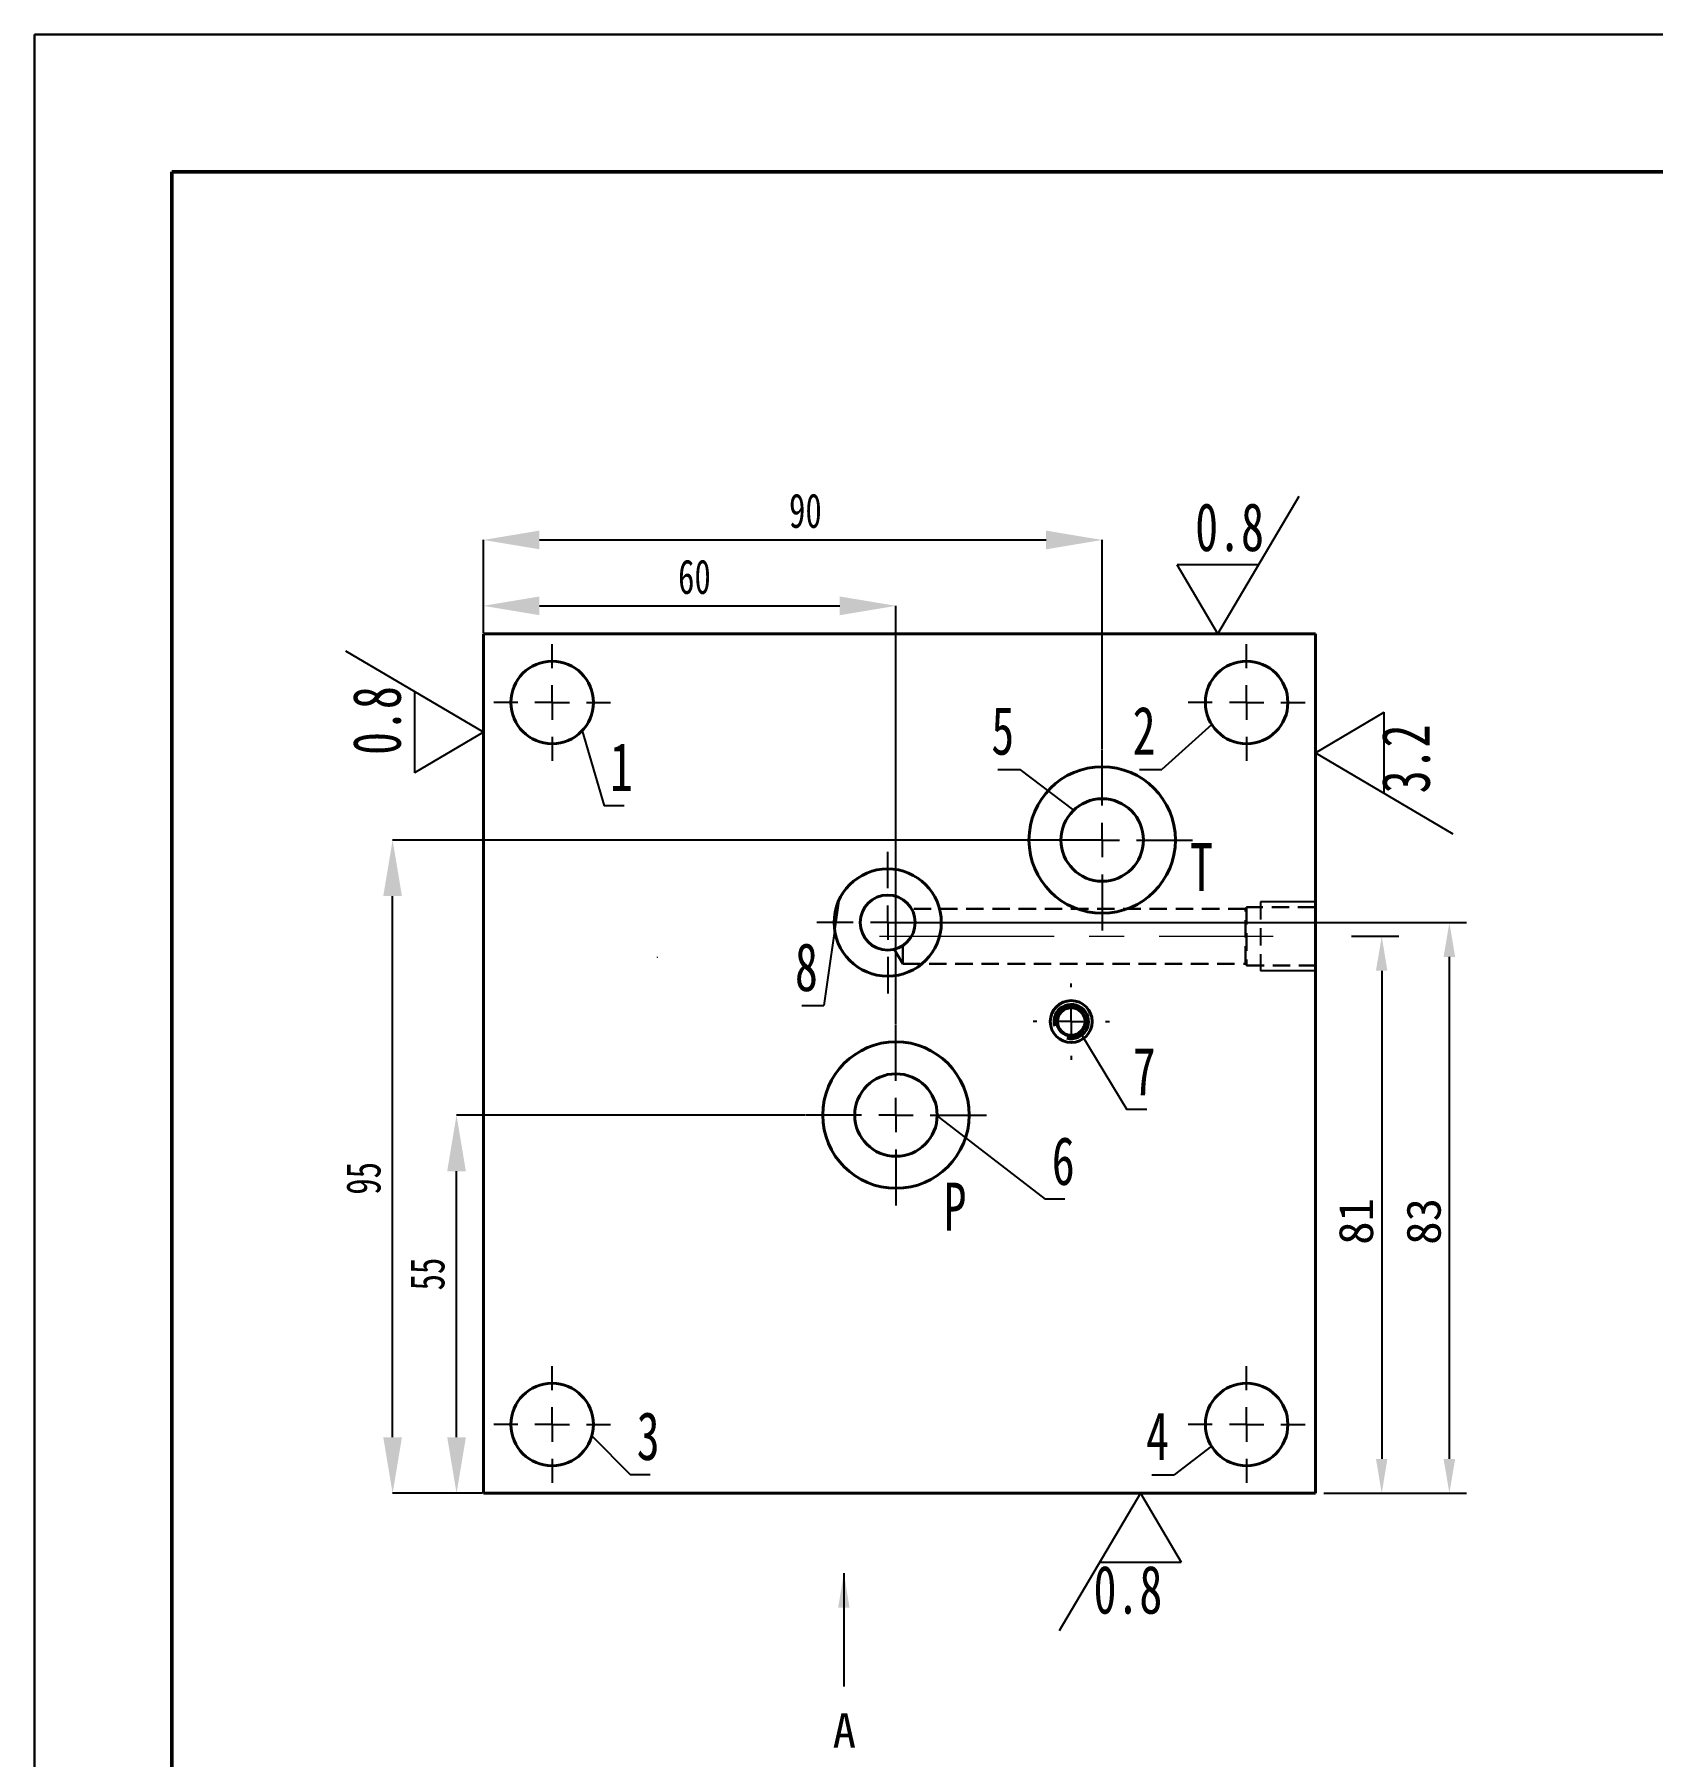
# Model space of a CAD drawing. Header units: millimetres. Extents: x 786 to 1206, y 249 to 546.
# Drawn here: x 785.8 to 903.5, y 420.7 to 545.9 of the extents above; entities that cross this region are included whole.
import ezdxf

# ---------------------------------------------------------------- set-up
doc = ezdxf.new("R2010")
doc.units = ezdxf.units.MM
doc.linetypes.add('CENTERX2', pattern=[20.32, 12.7, -2.54, 2.54, -2.54])
doc.linetypes.add('HIDDEN', pattern=[1.905, 1.27, -0.635])
doc.layers.add('10', color=7, linetype='Continuous')
doc.layers.add('总内框线', color=7, linetype='Continuous', lineweight=50)
doc.layers.add('总外框线', color=7, linetype='Continuous', lineweight=30)
doc.styles.add('SLDTEXTSTYLE0', font='TXT', dxfattribs={"width": 0.7})
doc.dimstyles.new('ISO-25', dxfattribs={"dimtxt": 2.5, "dimasz": 2.5, "dimexe": 1.25, "dimexo": 0.625, "dimtad": 1, "dimtxsty": 'Standard', "dimcen": 2.5, "dimadec": 0, "dimazin": 0, "dimtfac": 1, "dimtmove": 0, "dimatfit": 3, "dimfxl": 1, "dimarcsym": 0})
doc.dimstyles.new('SLDDIMSTYLE0', dxfattribs={"dimtxt": 3.5, "dimasz": 4.08, "dimexe": 0, "dimexo": 0.0625, "dimgap": 0.875, "dimtad": 2, "dimlfac": 2, "dimrnd": 1e-09, "dimzin": 12, "dimdsep": 46, "dimtxsty": 'SLDTEXTSTYLE0', "dimsah": 1, "dimcen": 0.09, "dimadec": 0, "dimazin": 3, "dimtfac": 1, "dimtofl": 0, "dimtmove": 0, "dimatfit": 3, "dimfxl": 1, "dimfrac": 2, "dimtolj": 1, "dimtzin": 12, "dimarcsym": 0})
doc.dimstyles.new('SLDDIMSTYLE1', dxfattribs={"dimtxt": 0.18, "dimasz": 4.08, "dimexe": 0, "dimexo": 0.0625, "dimgap": 0, "dimtad": 0, "dimtih": 1, "dimtoh": 1, "dimdec": 0, "dimrnd": 1e-09, "dimzin": 0, "dimdsep": 46, "dimtxsty": 'Standard', "dimblk1": 'NONE', "dimblk2": 'NONE', "dimsah": 1, "dimcen": 0.09, "dimadec": 0, "dimazin": 0, "dimtfac": 4.08, "dimtdec": 0, "dimtofl": 0, "dimtmove": 0, "dimatfit": 3, "dimldrblk": 'NONE', "dimfxl": 1, "dimfrac": 2, "dimtolj": 1, "dimtzin": 0, "dimarcsym": 0})

# ---------------------------------------------------------------- blocks, each defined once
blk = doc.blocks.new('*D132')
at = {"layer": '10', "color": 0, "lineweight": -2, "transparency": 16777216}
for p, q in [((841.86, 467.33), (816.54, 467.33)), ((816.54, 443.91), (816.54, 463.25)), ((818.43, 439.83), (816.54, 439.83))]:
    blk.add_line(p, q, dxfattribs=at)
at = {"layer": '10', "color": 0, "transparency": 16777216}
for points in [[(815.86, 463.25), (817.22, 463.25), (816.54, 467.33)], [(815.86, 443.91), (817.22, 443.91), (816.54, 439.83)]]:
    blk.add_solid(points, dxfattribs=at)
at = {"layer": 'Defpoints', "color": 0, "transparency": 16777216}
for p in [(816.54, 467.33), (841.92, 467.33), (818.49, 439.83)]:
    blk.add_point(p, dxfattribs=at)
at = {"layer": '10', "color": 0, "transparency": 16777216, "insert": (813.16, 455.77), "char_height": 3.5, "attachment_point": 2, "rotation": 90, "style": 'SLDTEXTSTYLE0'}
blk.add_mtext('\\A1;{\\H0.71429x;55}', dxfattribs=at)
blk = doc.blocks.new('*D133')
at = {"layer": '10', "color": 0, "lineweight": -2, "transparency": 16777216}
for p, q in [((863.43, 487.33), (811.89, 487.33)), ((811.89, 443.91), (811.89, 483.25)), ((818.43, 439.83), (811.89, 439.83))]:
    blk.add_line(p, q, dxfattribs=at)
at = {"layer": '10', "color": 0, "transparency": 16777216}
for points in [[(811.21, 483.25), (812.57, 483.25), (811.89, 487.33)], [(811.21, 443.91), (812.57, 443.91), (811.89, 439.83)]]:
    blk.add_solid(points, dxfattribs=at)
at = {"layer": 'Defpoints', "color": 0, "transparency": 16777216}
for p in [(811.89, 487.33), (863.49, 487.33), (818.49, 439.83)]:
    blk.add_point(p, dxfattribs=at)
at = {"layer": '10', "color": 0, "transparency": 16777216, "insert": (808.51, 462.73), "char_height": 3.5, "attachment_point": 2, "rotation": 90, "style": 'SLDTEXTSTYLE0'}
blk.add_mtext('\\A1;{\\H0.71429x;95}', dxfattribs=at)
blk = doc.blocks.new('*D134')
at = {"layer": '10', "color": 0, "lineweight": -2, "transparency": 16777216}
for p, q in [((818.49, 502.39), (818.49, 504.36)), ((822.57, 504.36), (844.41, 504.36)), ((848.49, 473.97), (848.49, 504.36))]:
    blk.add_line(p, q, dxfattribs=at)
at = {"layer": '10', "color": 0, "transparency": 16777216}
for points in [[(822.57, 505.04), (822.57, 503.68), (818.49, 504.36)], [(844.41, 505.04), (844.41, 503.68), (848.49, 504.36)]]:
    blk.add_solid(points, dxfattribs=at)
at = {"layer": 'Defpoints', "color": 0, "transparency": 16777216}
for p in [(848.49, 504.36), (818.49, 502.33), (848.49, 473.91)]:
    blk.add_point(p, dxfattribs=at)
at = {"layer": '10', "color": 0, "transparency": 16777216, "insert": (833.84, 507.73), "char_height": 3.5, "attachment_point": 2, "style": 'SLDTEXTSTYLE0'}
blk.add_mtext('\\A1;{\\H0.71429x;60}', dxfattribs=at)
blk = doc.blocks.new('*D135')
at = {"layer": '10', "color": 0, "lineweight": -2, "transparency": 16777216}
for p, q in [((818.49, 502.39), (818.49, 509.15)), ((822.57, 509.15), (859.41, 509.15)), ((863.49, 493.97), (863.49, 509.15))]:
    blk.add_line(p, q, dxfattribs=at)
at = {"layer": '10', "color": 0, "transparency": 16777216}
for points in [[(822.57, 509.83), (822.57, 508.47), (818.49, 509.15)], [(859.41, 509.83), (859.41, 508.47), (863.49, 509.15)]]:
    blk.add_solid(points, dxfattribs=at)
at = {"layer": 'Defpoints', "color": 0, "transparency": 16777216}
for p in [(863.49, 509.15), (818.49, 502.33), (863.49, 493.91)]:
    blk.add_point(p, dxfattribs=at)
at = {"layer": '10', "color": 0, "transparency": 16777216, "insert": (841.91, 512.53), "char_height": 3.5, "attachment_point": 2, "style": 'SLDTEXTSTYLE0'}
blk.add_mtext('\\A1;{\\H0.71429x;90}', dxfattribs=at)
blk = doc.blocks.new('*D136')
at = {"color": 0, "lineweight": -2, "transparency": 16777216}
for p, q in [((848.52, 481.33), (889.99, 481.33)), ((888.74, 442.33), (888.74, 478.83)), ((879.62, 439.83), (889.99, 439.83))]:
    blk.add_line(p, q, dxfattribs=at)
at = {"color": 0, "transparency": 16777216}
for points in [[(888.32, 478.83), (889.16, 478.83), (888.74, 481.33)], [(888.32, 442.33), (889.16, 442.33), (888.74, 439.83)]]:
    blk.add_solid(points, dxfattribs=at)
at = {"layer": 'Defpoints', "color": 0, "transparency": 16777216}
for p in [(847.89, 481.33), (888.74, 481.33), (878.99, 439.83)]:
    blk.add_point(p, dxfattribs=at)
at = {"color": 0, "transparency": 16777216, "insert": (885.61, 459.6), "char_height": 2.5, "attachment_point": 2, "rotation": 90}
blk.add_mtext('83', dxfattribs=at)
blk = doc.blocks.new('*D137')
at = {"color": 0, "lineweight": -2, "transparency": 16777216}
for p, q in [((881.62, 480.33), (885.07, 480.33)), ((883.82, 477.83), (883.82, 442.33)), ((879.62, 439.83), (885.07, 439.83))]:
    blk.add_line(p, q, dxfattribs=at)
at = {"color": 0, "transparency": 16777216}
for points in [[(883.4, 477.83), (884.23, 477.83), (883.82, 480.33)], [(883.4, 442.33), (884.23, 442.33), (883.82, 439.83)]]:
    blk.add_solid(points, dxfattribs=at)
at = {"layer": 'Defpoints', "color": 0, "transparency": 16777216}
for p in [(880.99, 480.33), (878.99, 439.83), (883.82, 439.83)]:
    blk.add_point(p, dxfattribs=at)
at = {"color": 0, "transparency": 16777216, "insert": (880.69, 459.6), "char_height": 2.5, "width": 2.9232, "attachment_point": 2, "rotation": 90}
blk.add_mtext('81', dxfattribs=at)
blk = doc.blocks.new('SW_NOTE_0')
at = {"layer": '10', "color": 0}
blk.add_line((1.45, 0), (0, 0), dxfattribs=at)
at = {"layer": '10', "color": 0, "insert": (0.43, 4.59), "char_height": 3.5, "attachment_point": 1, "style": 'SLDTEXTSTYLE0'}
blk.add_mtext('1', dxfattribs=at)
blk = doc.blocks.new('_NONE')
blk = doc.blocks.new('SW_NOTE_1')
at = {"layer": '10', "color": 0}
blk.add_line((-1.62, 0), (0, 0), dxfattribs=at)
at = {"layer": '10', "color": 0, "insert": (-2.11, 4.57), "char_height": 3.5, "attachment_point": 1, "style": 'SLDTEXTSTYLE0'}
blk.add_mtext('2', dxfattribs=at)
blk = doc.blocks.new('SW_NOTE_2')
at = {"layer": '10', "color": 0}
blk.add_line((1.45, 0), (0, 0), dxfattribs=at)
at = {"layer": '10', "color": 0, "insert": (0.46, 4.57), "char_height": 3.5, "attachment_point": 1, "style": 'SLDTEXTSTYLE0'}
blk.add_mtext('3', dxfattribs=at)
blk = doc.blocks.new('SW_NOTE_3')
at = {"layer": '10', "color": 0}
blk.add_line((-1.62, 0), (0, 0), dxfattribs=at)
at = {"layer": '10', "color": 0, "insert": (-2.05, 4.57), "char_height": 3.5, "attachment_point": 1, "style": 'SLDTEXTSTYLE0'}
blk.add_mtext('4', dxfattribs=at)
blk = doc.blocks.new('SW_NOTE_4')
at = {"layer": '10', "color": 0}
blk.add_line((-1.62, 0), (0, 0), dxfattribs=at)
at = {"layer": '10', "color": 0, "insert": (-2.1, 4.57), "char_height": 3.5, "attachment_point": 1, "style": 'SLDTEXTSTYLE0'}
blk.add_mtext('5', dxfattribs=at)
blk = doc.blocks.new('SW_NOTE_5')
at = {"layer": '10', "color": 0}
blk.add_line((1.45, 0), (0, 0), dxfattribs=at)
at = {"layer": '10', "color": 0, "insert": (0.43, 4.53), "char_height": 3.5, "attachment_point": 1, "style": 'SLDTEXTSTYLE0'}
blk.add_mtext('7', dxfattribs=at)
blk = doc.blocks.new('SW_NOTE_6')
at = {"layer": '10', "color": 0}
blk.add_line((-1.61, 0), (0, 0), dxfattribs=at)
at = {"layer": '10', "color": 0, "insert": (-2.1, 4.56), "char_height": 3.5, "attachment_point": 1, "style": 'SLDTEXTSTYLE0'}
blk.add_mtext('8', dxfattribs=at)
blk = doc.blocks.new('SW_CENTERMARKSYMBOL_0')
at = {"layer": '10', "color": 0}
for p, q in [((0, 2.5), (0, 4.25)), ((-2.5, 0), (-4.25, 0)), ((0, 0), (-1.25, 0)), ((0, 0), (0, 1.25)), ((0, 0), (0, -1.25)), ((0, 0), (1.25, 0)), ((2.5, 0), (4.25, 0)), ((0, -2.5), (0, -4.25))]:
    blk.add_line(p, q, dxfattribs=at)
blk = doc.blocks.new('SW_CENTERMARKSYMBOL_1')
at = {"layer": '10', "color": 0}
for p, q in [((0, 2.5), (0, 4.25)), ((-2.5, 0), (-4.25, 0)), ((0, 0), (-1.25, 0)), ((0, 0), (0, 1.25)), ((0, 0), (0, -1.25)), ((0, 0), (1.25, 0)), ((2.5, 0), (4.25, 0)), ((0, -2.5), (0, -4.25))]:
    blk.add_line(p, q, dxfattribs=at)
blk = doc.blocks.new('SW_CENTERMARKSYMBOL_2')
at = {"layer": '10', "color": 0}
for p, q in [((0, 2.5), (0, 4.25)), ((-2.5, 0), (-4.25, 0)), ((0, 0), (-1.25, 0)), ((0, 0), (0, 1.25)), ((0, 0), (0, -1.25)), ((0, 0), (1.25, 0)), ((2.5, 0), (4.25, 0)), ((0, -2.5), (0, -4.25))]:
    blk.add_line(p, q, dxfattribs=at)
blk = doc.blocks.new('SW_CENTERMARKSYMBOL_3')
at = {"layer": '10', "color": 0}
for p, q in [((0, 2.5), (0, 4.25)), ((-2.5, 0), (-4.25, 0)), ((0, 0), (-1.25, 0)), ((0, 0), (0, 1.25)), ((0, 0), (0, -1.25)), ((0, 0), (1.25, 0)), ((2.5, 0), (4.25, 0)), ((0, -2.5), (0, -4.25))]:
    blk.add_line(p, q, dxfattribs=at)
blk = doc.blocks.new('SW_CENTERMARKSYMBOL_4')
at = {"layer": '10', "color": 0}
for p, q in [((0, 2.5), (0, 6.575)), ((-2.5, 0), (-6.575, 0)), ((0, 0), (-1.25, 0)), ((0, 0), (0, 1.25)), ((0, 0), (0, -1.25)), ((0, 0), (1.25, 0)), ((2.5, 0), (6.575, 0)), ((0, -2.5), (0, -6.575))]:
    blk.add_line(p, q, dxfattribs=at)
blk = doc.blocks.new('SW_CENTERMARKSYMBOL_5')
at = {"layer": '10', "color": 0}
for p, q in [((0, 2.5), (0, 6.575)), ((-2.5, 0), (-6.575, 0)), ((0, 0), (-1.25, 0)), ((0, 0), (0, 1.25)), ((0, 0), (0, -1.25)), ((0, 0), (1.25, 0)), ((2.5, 0), (6.575, 0)), ((0, -2.5), (0, -6.575))]:
    blk.add_line(p, q, dxfattribs=at)
blk = doc.blocks.new('SW_CENTERMARKSYMBOL_6')
at = {"layer": '10', "color": 0}
for p, q in [((0, 2.5), (0, 5.15)), ((-2.5, 0), (-5.15, 0)), ((0, 0), (-1.25, 0)), ((0, 0), (0, 1.25)), ((0, 0), (0, -1.25)), ((0, 0), (1.25, 0)), ((2.5, 0), (5.15, 0)), ((0, -2.5), (0, -5.15))]:
    blk.add_line(p, q, dxfattribs=at)
blk = doc.blocks.new('SW_CENTERMARKSYMBOL_7')
at = {"layer": '10', "color": 0}
for p, q in [((0, 2.5), (0, 2.775)), ((-2.5, 0), (-2.775, 0)), ((0, 0), (-1.25, 0)), ((0, 0), (0, 1.25)), ((0, 0), (0, -1.25)), ((0, 0), (1.25, 0)), ((2.5, 0), (2.775, 0)), ((0, -2.5), (0, -2.775))]:
    blk.add_line(p, q, dxfattribs=at)
blk = doc.blocks.new('SW_SFSYMBOL_2')
at = {"layer": '10', "color": 0}
for p, q in [((5, 1.65), (-5, 7.55)), ((0, 4.6), (0, -1.3)), ((5, 1.65), (0, -1.3))]:
    blk.add_line(p, q, dxfattribs=at)
at = {"layer": '10', "color": 0, "insert": (-4.51, 0), "char_height": 3.5, "attachment_point": 1, "rotation": 90, "style": 'SLDTEXTSTYLE0'}
blk.add_mtext('0.8', dxfattribs=at)
blk = doc.blocks.new('SW_SFSYMBOL_3')
at = {"layer": '10', "color": 0}
for p, q in [((1.65, -5), (7.55, 5)), ((1.65, -5), (-1.3, 0)), ((4.6, 0), (-1.3, 0))]:
    blk.add_line(p, q, dxfattribs=at)
at = {"layer": '10', "color": 0, "insert": (0, 4.51), "char_height": 3.5, "attachment_point": 1, "style": 'SLDTEXTSTYLE0'}
blk.add_mtext('0.8', dxfattribs=at)
blk = doc.blocks.new('SW_SFSYMBOL_4')
at = {"layer": '10', "color": 0}
for p, q in [((3.41, 9.76), (-2.49, -0.24)), ((3.41, 9.76), (6.36, 4.76)), ((0.46, 4.76), (6.36, 4.76))]:
    blk.add_line(p, q, dxfattribs=at)
at = {"layer": '10', "color": 0, "insert": (0, 4.51), "char_height": 3.5, "attachment_point": 1, "style": 'SLDTEXTSTYLE0'}
blk.add_mtext('0.8', dxfattribs=at)
blk = doc.blocks.new('SW_SFSYMBOL_5')
at = {"layer": '10', "color": 0}
for p, q in [((-9.33, 2.95), (-4.33, 5.9)), ((-4.33, 0), (-4.33, 5.9)), ((-9.33, 2.95), (0.67, -2.95))]:
    blk.add_line(p, q, dxfattribs=at)
at = {"layer": '10', "color": 0, "insert": (-4.51, 0), "char_height": 3.5, "attachment_point": 1, "rotation": 90, "style": 'SLDTEXTSTYLE0'}
blk.add_mtext('3.2', dxfattribs=at)
blk = doc.blocks.new('SW_NOTE_16')
at = {"layer": '10', "color": 0}
blk.add_line((1.45, 0), (0, 0), dxfattribs=at)
at = {"layer": '10', "color": 0, "insert": (0.49, 4.54), "char_height": 3.5, "attachment_point": 1, "style": 'SLDTEXTSTYLE0'}
blk.add_mtext('6', dxfattribs=at)

msp = doc.modelspace()

# ---------------------------------------------------------------- linework, layer by layer
at = {"color": 7, "linetype": 'Continuous', "lineweight": 40}
for p, q in [((818.4936, 502.3315), (818.4936, 439.8315)), ((878.9936, 502.3315), (818.4936, 502.3315)), ((878.9936, 502.3315), (878.9936, 439.8315)), ((878.9936, 439.8315), (818.4936, 439.8315))]:
    msp.add_line(p, q, dxfattribs=at)
at = {"color": 7, "linetype": 'HIDDEN', "lineweight": 18}
for p, q in [((860.4936, 487.3315), (857.4936, 487.3315)), ((873.9936, 482.4565), (873.9185, 482.3315)), ((873.9185, 478.3315), (873.9936, 478.2065)), ((851.7936, 467.3315), (851.4936, 467.3315))]:
    msp.add_line(p, q, dxfattribs=at)
at = {"color": 7, "linetype": 'HIDDEN', "lineweight": 30}
for p, q in [((873.9185, 482.3315), (849.6262, 482.3315)), ((873.9185, 478.3315), (873.9185, 482.3315)), ((873.9936, 482.4565), (873.9936, 478.2065)), ((878.9936, 482.4565), (873.9936, 482.4565)), ((848.9936, 479.6611), (848.9936, 478.3315)), ((848.3602, 479.3857), (848.9936, 478.3315)), ((848.9936, 478.3315), (873.9185, 478.3315)), ((873.9936, 478.2065), (878.9936, 478.2065))]:
    msp.add_line(p, q, dxfattribs=at)
at = {"color": 7, "linetype": 'Continuous'}
for p, q in [((878.9936, 482.8315), (874.9936, 482.8315)), ((878.9936, 477.8315), (874.9936, 477.8315))]:
    msp.add_line(p, q, dxfattribs=at)
at = {"color": 7, "linetype": 'HIDDEN'}
msp.add_line((874.9936, 482.8315), (874.9936, 477.8315), dxfattribs=at)
at = {"color": 7, "linetype": 'Continuous', "lineweight": 40}
for centre, radius in [((823.4936, 497.3315), 3), ((873.9936, 497.3315), 3), ((863.4936, 487.3315), 5.325), ((863.4936, 487.3315), 3), ((847.8936, 481.3315), 3.9), ((847.8936, 481.3315), 2), ((861.2436, 474.1315), 1.525), ((861.2436, 474.1315), 1.05), ((861.2436, 474.1315), 1), ((848.4936, 467.3315), 5.325), ((848.4936, 467.3315), 3), ((823.4936, 444.8315), 3), ((873.9936, 444.8315), 3)]:
    msp.add_circle(centre, radius, dxfattribs=at)
msp.add_arc((861.2436, 474.1315), 1.25, 255, 195, dxfattribs=at)
at = {"color": 7, "linetype": 'HIDDEN', "lineweight": 18}
for points, knots in [([(849.5813, 482.4046), (849.5815, 482.4044), (849.5823, 482.4031), (849.5768, 482.4116), (849.5569, 482.4427), (849.5022, 482.522), (849.4169, 482.6317), (849.3402, 482.7119), (849.31, 482.7435)], [0, 0, 0, 0, 0.02576774, 0.1300278, 0.30147831, 0.56245206, 0.8275932, 1, 1, 1, 1]), ([(831.1767, 478.7817), (831.1761, 478.7826), (831.175, 478.7844), (831.1649, 478.8002), (831.1532, 478.8177), (831.1455, 478.8287), (831.1436, 478.8315)], [0, 0, 0, 0, 0.31945242, 0.65881793, 0.91452548, 1, 1, 1, 1])]:
    msp.add_open_spline(points, degree=3, knots=knots, dxfattribs=at)
at = {"layer": '10', "linetype": 'CENTERX2', "lineweight": 18}
msp.add_line((847.3097, 480.3315), (875.9185, 480.3315), dxfattribs=at)
at = {"layer": '总内框线'}
for p, q in [((795.8448, 258.9074), (795.8448, 535.9074)), ((795.8448, 535.9074), (1195.8448, 535.9074))]:
    msp.add_line(p, q, dxfattribs=at)
at = {"layer": '总外框线'}
for p, q in [((785.8448, 248.9074), (785.8448, 545.9074)), ((785.8448, 545.9074), (1205.8448, 545.9074))]:
    msp.add_line(p, q, dxfattribs=at)

# ---------------------------------------------------------------- block references
at = {"layer": '10'}
for name, p in [('SW_SFSYMBOL_3', (870.2554, 507.3312)), ('SW_SFSYMBOL_2', (813.4939, 493.5179)), ('SW_CENTERMARKSYMBOL_0', (823.4936, 497.3315)), ('SW_CENTERMARKSYMBOL_3', (873.9936, 497.3315)), ('SW_NOTE_4', (857.5273, 492.4675)), ('SW_NOTE_1', (867.8177, 492.4675)), ('SW_SFSYMBOL_5', (888.3243, 490.7277)), ('SW_NOTE_0', (827.2733, 489.8119)), ('SW_CENTERMARKSYMBOL_5', (863.4936, 487.3315)), ('SW_CENTERMARKSYMBOL_6', (847.8936, 481.3315)), ('SW_NOTE_6', (843.2485, 475.2891)), ('SW_CENTERMARKSYMBOL_7', (861.2436, 474.1315)), ('SW_CENTERMARKSYMBOL_4', (848.4936, 467.3315)), ('SW_NOTE_5', (865.2816, 467.7372)), ('SW_NOTE_16', (859.3351, 461.2114)), ('SW_CENTERMARKSYMBOL_2', (823.4936, 444.8315)), ('SW_CENTERMARKSYMBOL_1', (873.9936, 444.8315)), ('SW_NOTE_2', (829.182, 441.1812)), ('SW_NOTE_3', (868.7306, 441.1812)), ('SW_SFSYMBOL_4', (862.8643, 430.0676))]:
    msp.add_blockref(name, p, dxfattribs=at)

# ---------------------------------------------------------------- texts
at = {"insert": (843.8911, 423.8359), "char_height": 2.5, "attachment_point": 1}
msp.add_mtext_dynamic_manual_height_columns('A', width=15.985995, gutter_width=28.4552, heights=[0], dxfattribs=at)
at = {"layer": '10', "char_height": 3.5, "attachment_point": 1, "style": 'SLDTEXTSTYLE0'}
for s, insert in [('T', (869.8867, 487.1131)), ('P', (851.956, 462.4273))]:
    msp.add_mtext(s, dxfattribs=dict(at, insert=insert))

# ---------------------------------------------------------------- dimensions: what is measured, and where the dimension line sits
for base, p1, p2, text, picture, middle in [((888.7385, 481.3315), (878.9936, 439.8315), (847.8936, 481.3315), '83', '*D136', (888.7385, 459.6048)), ((883.8158, 439.8315), (880.9936, 480.3315), (878.9936, 439.8315), '81', '*D137', (883.8158, 459.6048))]:
    dim = msp.add_linear_dim(base=base, p1=p1, p2=p2, angle=90, text=text, dimstyle='ISO-25', override={"dimfxl": 1.25})
    dim.commit()
    dim.dimension.update_dxf_attribs({"geometry": picture, "text_midpoint": middle, "dimtype": 160})
at = {"layer": '10'}
for base, p2, picture, middle in [((863.4936, 509.153), (863.4936, 493.9065), '*D135', (841.9094, 509.153)), ((848.4936, 504.3597), (848.4936, 473.9065), '*D134', (833.8364, 504.3597))]:
    dim = msp.add_linear_dim(base=base, p1=(818.4936, 502.3315), p2=p2, text='{\\H0.71429x;<>}', dimstyle='SLDDIMSTYLE0', dxfattribs=at)
    dim.commit()
    dim.dimension.update_dxf_attribs({"geometry": picture, "text_midpoint": middle, "dimtype": 160})
for base, p2, picture, middle in [((811.888, 487.3315), (863.4936, 487.3315), '*D133', (811.888, 462.7313)), ((816.5375, 467.3315), (841.9186, 467.3315), '*D132', (816.5375, 455.769))]:
    dim = msp.add_linear_dim(base=base, p1=(818.4936, 439.8315), p2=p2, angle=90, text='{\\H0.71429x;<>}', dimstyle='SLDDIMSTYLE0', dxfattribs=at)
    dim.commit()
    dim.dimension.update_dxf_attribs({"geometry": picture, "text_midpoint": middle, "dimtype": 160})

# ---------------------------------------------------------------- leaders
msp.add_leader([(844.7063, 434.021), (844.7063, 425.7877)], dimstyle='ISO-25', override={"dimgap": 0.625, "dimtad": 0, "dimfxl": 1.25})
at = {"layer": '10', "has_arrowhead": 0}
for points in [[(825.6678, 495.2643), (827.2733, 489.8119)], [(871.4608, 495.7238), (867.8177, 492.4675)], [(861.4267, 489.5059), (857.5273, 492.4675)], [(844.3317, 482.9199), (843.2485, 475.2891)], [(862.0204, 473.1522), (865.2816, 467.7372)], [(851.4146, 467.322), (859.3351, 461.2114)], [(826.3783, 444.0078), (829.182, 441.1812)], [(871.4344, 443.2661), (868.7306, 441.1812)]]:
    msp.add_leader(points, dimstyle='SLDDIMSTYLE1', dxfattribs=at)

doc.saveas('drawing.dxf')
